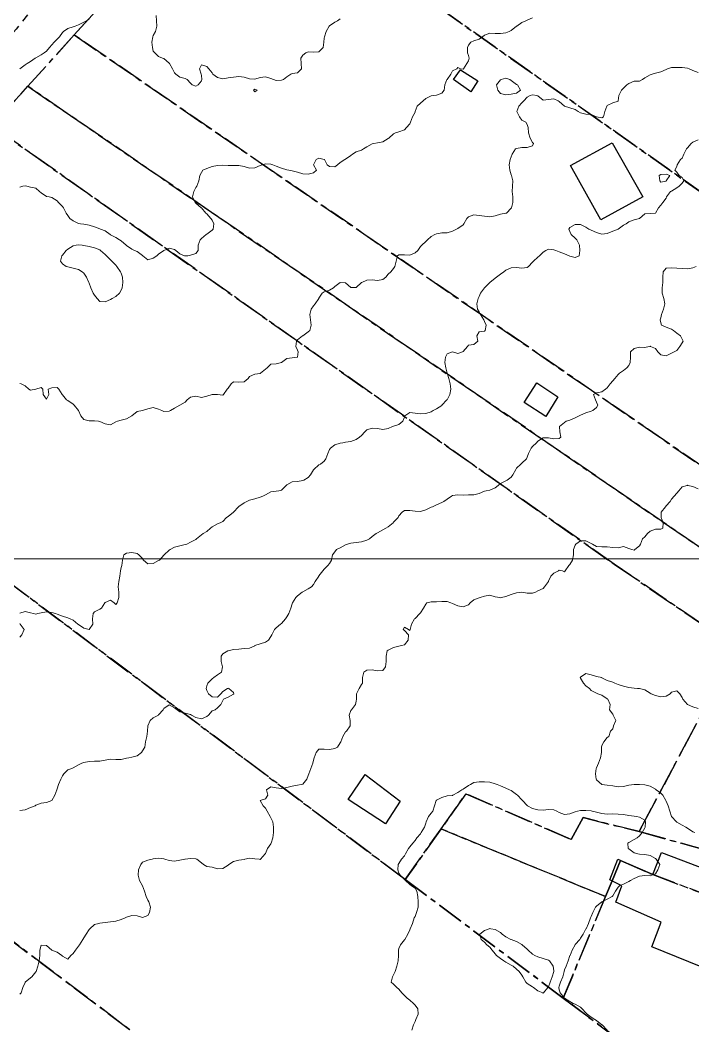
# Model space of a CAD drawing. Header units: centimetres. Extents: x 0 to 642158, y -847 to 649707.
# Drawn here: x 617498.3 to 617561.3, y 620343.6 to 620437.8 of the extents above; entities that cross this region are included whole.
import ezdxf

# ---------------------------------------------------------------- set-up
doc = ezdxf.new("R2010")
doc.units = ezdxf.units.CM
doc.header["$MEASUREMENT"] = 0
doc.linetypes.add('CENTERX2', pattern=[4, 2.5, -0.5, 0.5, -0.5])
doc.linetypes.add('JIS_02_0.7', pattern=[1.35, 0.75, -0.6])
for name, color, linetype, lineweight in [('MEV_grille', 254, 'Continuous', 9), ('WAL_parcellaire agricole', 7, 'JIS_02_0.7', 25), ('WAL_topographie 0.5', 253, 'Continuous', 20)]:
    doc.layers.add(name, color=color, linetype=linetype, lineweight=lineweight)
doc.layers.add('SPW_batiments', color=7, linetype='Continuous')
doc.layers.add('SPW_parcellaire cadastral', color=7, linetype='CENTERX2', lineweight=25, true_color=0xff0542)

# ---------------------------------------------------------------- blocks, each defined once
blk = doc.blocks.new('*U114')
at = {"layer": 'MEV_grille', "transparency": 33554687}
blk.add_lwpolyline([(-1338.461, 0), (1338.461, 0)], dxfattribs=at)
blk = doc.blocks.new('*U115')
at = {"layer": 'MEV_grille', "color": 0, "linetype": 'ByBlock', "lineweight": -2, "transparency": 16777216}
blk.add_blockref('*U114', (0, -2000), dxfattribs=at)

msp = doc.modelspace()

# ---------------------------------------------------------------- linework, layer by layer
at = {"layer": 'SPW_batiments'}
for points in [[(617541.121, 620432.11), (617540.488, 620431.11), (617538.838, 620432.243), (617539.521, 620433.16), (617541.121, 620432.11)], [(617552.632, 620419.121), (617549.806, 620424.2), (617553.699, 620426.335), (617556.565, 620421.256), (617552.632, 620419.121)], [(617548.607, 620402.528), (617547.491, 620400.711), (617545.474, 620402.011), (617546.641, 620403.844), (617548.607, 620402.528)], [(617571.198, 620365.896), (617567.984, 620358.485), (617566.58, 620355.247), (617567.413, 620354.964), (617567.069, 620354.212), (617564.336, 620348.245), (617557.413, 620351.046), (617558.28, 620353.363), (617554.047, 620355.245), (617554.613, 620356.762), (617553.497, 620357.312), (617554.246, 620359.245), (617557.496, 620357.813), (617558.329, 620359.88), (617563.496, 620357.914), (617564.302, 620359.931), (617562.879, 620360.613), (617564.612, 620364.813), (617563.329, 620365.33), (617564.495, 620368.047), (617571.198, 620365.896)], [(617533.846, 620364.677), (617532.496, 620362.56), (617528.996, 620364.842), (617530.579, 620367.192), (617533.846, 620364.677)]]:
    msp.add_lwpolyline(points, dxfattribs=at)
at = {"layer": 'SPW_parcellaire cadastral'}
for points in [[(617560.782, 620525.328), (617557.046, 620517.316), (617554.808, 620512.518), (617548.496, 620498.98), (617544.462, 620490.33), (617543.472, 620488.206), (617547.148, 620484.927), (617536.889, 620473.563), (617523.736, 620458.995), (617518.036, 620452.681), (617503.354, 620436.418), (617499.014, 620431.611), (617495.663, 620427.899), (617473.311, 620403.141), (617460.602, 620389.063), (617403.797, 620447.392)], [(617595.086, 620398.411), (617518.036, 620452.681), (617523.736, 620458.995), (617550.81, 620448.238), (617563.481, 620443.203), (617591.54, 620432.054), (617591.12, 620430.966), (617590.953, 620430.533), (617589.796, 620427.529), (617590.548, 620427.239), (617589.135, 620423.574), (617588.888, 620422.933), (617588.615, 620422.224), (617602.303, 620416.681), (617595.086, 620398.411)], [(617590.626, 620387.15), (617588.196, 620380.909), (617578.448, 620384.63), (617574.576, 620387.297), (617572.876, 620388.447), (617568.975, 620391.319), (617503.354, 620436.418), (617518.036, 620452.681), (617595.086, 620398.411), (617590.626, 620387.15)], [(617568.975, 620391.319), (617566.593, 620387.847), (617565.369, 620386.078), (617499.014, 620431.611), (617503.354, 620436.418), (617568.975, 620391.319)], [(617499.014, 620431.611), (617565.369, 620386.078), (617569.609, 620383.414), (617570.17, 620383.023), (617580.892, 620375.766), (617584.993, 620373.028), (617582.809, 620367.798), (617582.578, 620367.216), (617574.217, 620372.862), (617565.363, 620379.033), (617553.905, 620386.867), (617495.663, 620427.899), (617499.014, 620431.611)], [(617473.311, 620403.141), (617495.663, 620427.899), (617553.905, 620386.867), (617565.363, 620379.033), (617556.221, 620361.839), (617550.98, 620363.149), (617549.866, 620361.09), (617540.015, 620365.386), (617537.686, 620362.093), (617534.339, 620357.357), (617474.419, 620402.314), (617473.311, 620403.141)], [(617539.028, 620333.591), (617533.295, 620324.599), (617455.472, 620383.38), (617460.602, 620389.063), (617473.311, 620403.141), (617474.419, 620402.314), (617534.339, 620357.357), (617549.13, 620346.249), (617558.297, 620339.364), (617565.832, 620333.721), (617568.576, 620331.663), (617567.169, 620328.01), (617556.637, 620332.124), (617556.827, 620333.243), (617554.533, 620334.153), (617544.005, 620341.558), (617539.028, 620333.591)], [(617549.638, 620283.622), (617539.759, 620287.64), (617539.202, 620286.808), (617532.821, 620291.861), (617515.569, 620305.041), (617509.066, 620296.602), (617498.175, 620305.589), (617435.448, 620357.349), (617434.483, 620360.131), (617455.472, 620383.38), (617533.295, 620324.599), (617543.101, 620317.394), (617549.718, 620312.395), (617558.303, 620305.847), (617556.887, 620302.217), (617549.638, 620283.622)], [(617577.557, 620354.525), (617567.984, 620358.485), (617564.302, 620359.931), (617562.679, 620360.646), (617562.579, 620360.08), (617556.221, 620361.839), (617565.363, 620379.033), (617574.217, 620372.862), (617582.578, 620367.216), (617577.557, 620354.525)], [(617576.023, 620350.551), (617567.068, 620354.212), (617557.503, 620357.81), (617554.487, 620359.139), (617553.689, 620357.218), (617553.082, 620355.758), (617537.686, 620362.093), (617540.015, 620365.386), (617549.866, 620361.09), (617550.98, 620363.149), (617556.221, 620361.839), (617562.579, 620360.08), (617562.679, 620360.646), (617564.302, 620359.931), (617567.984, 620358.485), (617577.557, 620354.525), (617576.023, 620350.551)], [(617537.686, 620362.093), (617553.082, 620355.758), (617549.13, 620346.249), (617534.339, 620357.357), (617537.686, 620362.093)], [(617576.023, 620350.551), (617573.453, 620343.894), (617568.576, 620331.663), (617565.832, 620333.721), (617558.297, 620339.364), (617549.13, 620346.249), (617553.082, 620355.758), (617553.689, 620357.218), (617554.487, 620359.139), (617557.503, 620357.81), (617567.068, 620354.212), (617576.023, 620350.551)]]:
    msp.add_lwpolyline(points, dxfattribs=at)
at = {"layer": 'WAL_parcellaire agricole'}
msp.add_lwpolyline([(617576.029, 620562.712), (617540.913, 620492.708), (617531.415, 620478.457), (617521.666, 620466.831), (617497.92, 620436.954), (617493.171, 620431.828), (617468.924, 620402.951), (617454.927, 620386.199), (617437.554, 620366.822), (617433.096, 620366.614), (617410.173, 620419.069)], dxfattribs=at)
at = {"layer": 'WAL_topographie 0.5'}
for points in [[(617498.25, 620422.172), (617498.528, 620422.25), (617498.75, 620422.29), (617498.932, 620422.25), (617499.25, 620422.167), (617499.75, 620422.078), (617500.112, 620421.75), (617500.25, 620421.636), (617500.75, 620421.287), (617501, 620421.25), (617501.25, 620421.202), (617501.75, 620420.884), (617501.891, 620420.75), (617502.25, 620420.361), (617502.335, 620420.25), (617502.587, 620419.75), (617502.75, 620419.508), (617502.95, 620419.25), (617503.25, 620419.019), (617503.75, 620418.783), (617503.929, 620418.75), (617504.25, 620418.713), (617504.75, 620418.609), (617505.25, 620418.455), (617505.75, 620418.281), (617505.813, 620418.25), (617506.25, 620418.071), (617506.707, 620417.75), (617506.75, 620417.719), (617507.25, 620417.453), (617507.599, 620417.25), (617507.75, 620417.153), (617508.2, 620416.75), (617508.25, 620416.704), (617508.75, 620416.359), (617509, 620416.25), (617509.25, 620416.154), (617509.75, 620415.768), (617509.769, 620415.75), (617510.25, 620415.379), (617510.75, 620415.529), (617511.078, 620415.75), (617511.25, 620415.889), (617511.75, 620416.25), (617511.75, 620416.25), (617512.25, 620416.466), (617512.75, 620416.321), (617512.85, 620416.25), (617513.25, 620415.924), (617513.667, 620415.75), (617513.75, 620415.727), (617514, 620415.75), (617514.25, 620415.813), (617514.75, 620415.97), (617514.962, 620416.25), (617514.94, 620416.75), (617515.131, 620417.25), (617515.25, 620417.354), (617515.702, 620417.75), (617515.75, 620417.78), (617516.25, 620418.15), (617516.355, 620418.25), (617516.43, 620418.75), (617516.25, 620419.083), (617516.142, 620419.25), (617515.75, 620419.667), (617515.677, 620419.75), (617515.25, 620420.24), (617515.242, 620420.25), (617514.75, 620420.679), (617514.683, 620420.75), (617514.432, 620421.25), (617514.533, 620421.75), (617514.75, 620422.146), (617514.823, 620422.25), (617515, 620422.75), (617515.111, 620423.25), (617515.25, 620423.528), (617515.393, 620423.75), (617515.75, 620423.932), (617516.25, 620424.105), (617516.75, 620424.213), (617517.25, 620424.218), (617517.75, 620424.189), (617518.25, 620424.196), (617518.75, 620424.203), (617519.25, 620424.108), (617519.75, 620423.945), (617520.25, 620423.993), (617520.75, 620424.192), (617520.95, 620424.25), (617521.25, 620424.347), (617521.75, 620424.309), (617521.932, 620424.25), (617522.25, 620424.133), (617522.75, 620423.964), (617523.25, 620423.801), (617523.45, 620423.75), (617523.75, 620423.693), (617524.25, 620423.572), (617524.75, 620423.419), (617525.25, 620423.375), (617525.75, 620423.521), (617526.04, 620423.75), (617525.75, 620424.25), (617525.75, 620424.25), (617525.75, 620424.25), (617526.012, 620424.75), (617526.25, 620424.887), (617526.75, 620424.76), (617526.762, 620424.75), (617527.017, 620424.25), (617527.25, 620424.091), (617527.75, 620424.087), (617528, 620424.25), (617528.25, 620424.472), (617528.667, 620424.75), (617528.75, 620424.791), (617529.25, 620425.122), (617529.406, 620425.25), (617529.75, 620425.47), (617530.25, 620425.646), (617530.442, 620425.75), (617530.75, 620425.94), (617531.25, 620426.228), (617531.393, 620426.25), (617531.75, 620426.307), (617532.25, 620426.429), (617532.75, 620426.721), (617532.79, 620426.75), (617533.25, 620427.176), (617533.417, 620427.25), (617533.75, 620427.35), (617534.25, 620427.531), (617534.459, 620427.75), (617534.75, 620428.088), (617534.833, 620428.25), (617535.021, 620428.75), (617535.25, 620429.207), (617535.264, 620429.25), (617535.46, 620429.75), (617535.75, 620430.037), (617535.997, 620430.25), (617536.25, 620430.464), (617536.75, 620430.725), (617536.959, 620430.75), (617537.25, 620430.793), (617537.75, 620430.977), (617537.964, 620431.25), (617538.035, 620431.75), (617538.243, 620432.25), (617538.25, 620432.259), (617538.601, 620432.75), (617538.75, 620433.069), (617539.156, 620433.25), (617539.25, 620433.375), (617539.5, 620433.25), (617539.75, 620433.21), (617539.79, 620433.25), (617540.104, 620433.75), (617540.25, 620434), (617540.32, 620434.25), (617540.25, 620434.5), (617540.174, 620434.75), (617540.173, 620435.25), (617540.25, 620435.457), (617540.474, 620435.75), (617540.75, 620435.864), (617541.25, 620436.021), (617541.572, 620436.25), (617541.75, 620436.402), (617542.25, 620436.587), (617542.75, 620436.555), (617543.25, 620436.555), (617543.75, 620436.628), (617544.05, 620436.75), (617544.25, 620436.833), (617544.75, 620437.233), (617544.774, 620437.25), (617545.25, 620437.575), (617545.625, 620437.75), (617545.75, 620437.797), (617546.25, 620438.009)], [(617498.25, 620433.257), (617498.75, 620433.611), (617498.946, 620433.75), (617499.25, 620433.949), (617499.702, 620434.25), (617499.75, 620434.282), (617500.25, 620434.547), (617500.552, 620434.75), (617500.75, 620434.896), (617501.048, 620435.25), (617501.25, 620435.485), (617501.489, 620435.75), (617501.75, 620436.017), (617501.975, 620436.25), (617502.25, 620436.641), (617502.347, 620436.75), (617502.75, 620437.026), (617503.25, 620437.18), (617503.45, 620437.25), (617503.75, 620437.356), (617504.25, 620437.611), (617504.507, 620437.75), (617504.75, 620437.904)], [(617511.029, 620438.25), (617511.04, 620437.75), (617511.093, 620437.25), (617510.972, 620436.75), (617510.75, 620436.365), (617510.717, 620436.25), (617510.631, 620435.75), (617510.686, 620435.25), (617510.75, 620434.917), (617510.883, 620434.75), (617511.25, 620434.406), (617511.607, 620434.25), (617511.75, 620434.206), (617512.25, 620433.779), (617512.275, 620433.75), (617512.554, 620433.25), (617512.75, 620432.883), (617512.855, 620432.75), (617513.25, 620432.462), (617513.75, 620432.344), (617513.917, 620432.25), (617514.25, 620431.917), (617514.4, 620431.75), (617514.75, 620431.633), (617514.956, 620431.75), (617515.25, 620432.135), (617515.308, 620432.25), (617515.25, 620432.625), (617515.219, 620432.75), (617515.065, 620433.25), (617515.25, 620433.635), (617515.75, 620433.478), (617515.966, 620433.25), (617516.25, 620432.875), (617516.326, 620432.75), (617516.75, 620432.425), (617517.25, 620432.32), (617517.75, 620432.398), (617518.25, 620432.463), (617518.75, 620432.519), (617519.25, 620432.467), (617519.75, 620432.303), (617520.25, 620432.291), (617520.75, 620432.439), (617521.25, 620432.5), (617521.75, 620432.352), (617522.01, 620432.25), (617522.25, 620432.141), (617522.75, 620432.186), (617522.925, 620432.25), (617523.25, 620432.491), (617523.639, 620432.75), (617523.75, 620432.817), (617524.25, 620432.869), (617524.613, 620433.25), (617524.595, 620433.75), (617524.553, 620434.25), (617524.75, 620434.521), (617525.04, 620434.75), (617525.25, 620434.837), (617525.75, 620434.811), (617526.25, 620434.85), (617526.659, 620435.25), (617526.701, 620435.75), (617526.75, 620436.107), (617526.772, 620436.25), (617526.946, 620436.75), (617527.227, 620437.25), (617527.25, 620437.276), (617527.75, 620437.614), (617528, 620437.75), (617528.25, 620437.917)], [(617498.25, 620403.788), (617498.375, 620403.75), (617498.75, 620403.574), (617499.117, 620403.25), (617499.25, 620403.179), (617499.75, 620403.25), (617499.75, 620403.25), (617500.25, 620403.417), (617500.417, 620403.25), (617500.45, 620402.75), (617500.75, 620402.321), (617500.964, 620402.75), (617500.917, 620403.25), (617501.25, 620403.375), (617501.75, 620403.427), (617501.927, 620403.25), (617502.222, 620402.75), (617502.25, 620402.714), (617502.632, 620402.25), (617502.75, 620402.187), (617503.25, 620401.845), (617503.35, 620401.75), (617503.75, 620401.265), (617503.764, 620401.25), (617503.972, 620400.75), (617504.25, 620400.409), (617504.75, 620400.282), (617505.25, 620400.29), (617505.625, 620400.25), (617505.75, 620400.231), (617506.25, 620400.021), (617506.75, 620399.925), (617507.25, 620400.207), (617507.4, 620400.25), (617507.75, 620400.363), (617508.25, 620400.493), (617508.75, 620400.75), (617508.75, 620400.75), (617509.25, 620401.171), (617509.75, 620401.25), (617509.75, 620401.25), (617510.25, 620401.43), (617510.75, 620401.55), (617511.25, 620401.381), (617511.539, 620401.25), (617511.75, 620401.177), (617512.25, 620401.203), (617512.359, 620401.25), (617512.75, 620401.493), (617513.225, 620401.75), (617513.25, 620401.767), (617513.75, 620402.05), (617513.929, 620402.25), (617514.25, 620402.523), (617514.75, 620402.589), (617515.25, 620402.476), (617515.75, 620402.604), (617516.25, 620402.75), (617516.25, 620402.75), (617516.75, 620402.75), (617516.75, 620402.75), (617517.25, 620402.695), (617517.314, 620402.75), (617517.68, 620403.25), (617517.75, 620403.359), (617518.04, 620403.75), (617518.25, 620403.947), (617518.75, 620403.904), (617519.25, 620403.947), (617519.62, 620404.25), (617519.75, 620404.434), (617520.25, 620404.661), (617520.75, 620404.735), (617520.774, 620404.75), (617521.25, 620405.132), (617521.412, 620405.25), (617521.75, 620405.607), (617522.25, 620405.629), (617522.75, 620405.75), (617522.75, 620405.75), (617523.25, 620406.125), (617523.75, 620406.186), (617524.25, 620406.25), (617524.25, 620406.25), (617524.309, 620406.75), (617524.25, 620406.904), (617524.089, 620407.25), (617524.154, 620407.75), (617524.25, 620407.862), (617524.734, 620408.25), (617524.75, 620408.258), (617525.25, 620408.628), (617525.39, 620408.75), (617525.529, 620409.25), (617525.452, 620409.75), (617525.392, 620410.25), (617525.52, 620410.75), (617525.75, 620411.053), (617525.906, 620411.25), (617526.241, 620411.75), (617526.25, 620411.767), (617526.565, 620412.25), (617526.75, 620412.377), (617527.25, 620412.52), (617527.609, 620412.75), (617527.75, 620412.867), (617528.25, 620413.23), (617528.75, 620413.208), (617529.25, 620412.779), (617529.75, 620412.775), (617530.25, 620413.234), (617530.268, 620413.25), (617530.75, 620413.458), (617531.25, 620413.5), (617531.75, 620413.422), (617532.25, 620413.512), (617532.506, 620413.75), (617532.75, 620414.014), (617532.993, 620414.25), (617533.25, 620414.571), (617533.375, 620414.75), (617533.483, 620415.25), (617533.609, 620415.75), (617533.75, 620415.838), (617534.25, 620415.825), (617534.75, 620415.795), (617535.25, 620416.009), (617535.505, 620416.25), (617535.75, 620416.629), (617535.879, 620416.75), (617536.25, 620417.088), (617536.412, 620417.25), (617536.75, 620417.561), (617537.118, 620417.75), (617537.25, 620417.814), (617537.75, 620417.907), (617538.25, 620417.895), (617538.75, 620418.05), (617539.139, 620418.25), (617539.25, 620418.3), (617539.75, 620418.655), (617539.818, 620418.75), (617540.11, 620419.25), (617540.25, 620419.405), (617540.75, 620419.59), (617541.25, 620419.528), (617541.75, 620419.462), (617542.25, 620419.404), (617542.75, 620419.48), (617543.25, 620419.654), (617543.75, 620419.721), (617543.81, 620419.75), (617544.25, 620420.19), (617544.271, 620420.25), (617544.397, 620420.75), (617544.397, 620421.25), (617544.346, 620421.75), (617544.377, 620422.25), (617544.395, 620422.75), (617544.273, 620423.25), (617544.25, 620423.327), (617544.114, 620423.75), (617544.068, 620424.25), (617544.152, 620424.75), (617544.25, 620425.025), (617544.329, 620425.25), (617544.66, 620425.75), (617544.75, 620425.797), (617545.25, 620425.895), (617545.75, 620425.893), (617546.25, 620426.036), (617546.333, 620426.25), (617546.25, 620426.36), (617546.042, 620426.75), (617545.877, 620427.25), (617545.833, 620427.75), (617545.75, 620428.044), (617545.62, 620428.25), (617545.25, 620428.432), (617545.02, 620428.75), (617544.78, 620429.25), (617544.954, 620429.75), (617545.25, 620430.065), (617545.448, 620430.25), (617545.75, 620430.601), (617546.012, 620430.75), (617546.25, 620430.82), (617546.667, 620430.75), (617546.75, 620430.723), (617547.25, 620430.31), (617547.75, 620430.369), (617548.25, 620430.447), (617548.659, 620430.25), (617548.75, 620430.193), (617549.237, 620429.75), (617549.25, 620429.74), (617549.75, 620429.591), (617550.25, 620429.456), (617550.532, 620429.25), (617550.75, 620429.137), (617551.25, 620428.998), (617551.75, 620428.98), (617552.236, 620428.75), (617552.25, 620428.745), (617552.75, 620428.649), (617552.899, 620428.75), (617553.005, 620429.25), (617553.204, 620429.75), (617553.25, 620429.806), (617553.75, 620430.062), (617554.25, 620430.212), (617554.273, 620430.25), (617554.331, 620430.75), (617554.579, 620431.25), (617554.75, 620431.447), (617555.062, 620431.75), (617555.25, 620431.883), (617555.75, 620432.083), (617556.25, 620432.083), (617556.544, 620432.25), (617556.75, 620432.396), (617557.25, 620432.695), (617557.458, 620432.75), (617557.75, 620432.842), (617558.25, 620432.961), (617558.75, 620433.179), (617558.893, 620433.25), (617559.25, 620433.364), (617559.75, 620433.383), (617560.25, 620433.383), (617560.75, 620433.321), (617560.922, 620433.25), (617561.25, 620433.108), (617561.75, 620432.902)], [(617545.114, 620431.25), (617544.75, 620430.974), (617544.25, 620430.87), (617543.75, 620430.826), (617543.25, 620430.927), (617542.987, 620431.25), (617542.889, 620431.75), (617543.25, 620432.23), (617543.304, 620432.25), (617543.75, 620432.372), (617544.117, 620432.25), (617544.25, 620432.15), (617544.75, 620431.788), (617544.847, 620431.75), (617545.114, 620431.25)], [(617520.25, 620431.104), (617520.483, 620431.25), (617520.25, 620431.356), (617520.129, 620431.25), (617520.25, 620431.104)], [(617498.25, 620382.294), (617498.75, 620382.438), (617499.25, 620382.324), (617499.528, 620382.25), (617499.75, 620382.199), (617499.932, 620382.25), (617500.25, 620382.306), (617500.75, 620382.404), (617501.25, 620382.362), (617501.602, 620382.25), (617501.75, 620382.188), (617502.25, 620381.992), (617502.75, 620381.84), (617502.975, 620381.75), (617503.25, 620381.642), (617503.705, 620381.25), (617503.75, 620381.22), (617504.25, 620380.88), (617504.75, 620380.767), (617505.109, 620381.25), (617505.061, 620381.75), (617505.139, 620382.25), (617505.25, 620382.408), (617505.75, 620382.661), (617505.897, 620382.75), (617506.228, 620383.25), (617506.25, 620383.286), (617506.75, 620383.5), (617507.1, 620383.25), (617507.25, 620383.1), (617507.387, 620383.25), (617507.516, 620383.75), (617507.523, 620384.25), (617507.464, 620384.75), (617507.528, 620385.25), (617507.619, 620385.75), (617507.682, 620386.25), (617507.75, 620386.55), (617507.806, 620386.75), (617507.883, 620387.25), (617507.987, 620387.75), (617508.25, 620387.906), (617508.75, 620387.98), (617509.25, 620387.863), (617509.409, 620387.75), (617509.75, 620387.409), (617509.845, 620387.25), (617510.25, 620386.901), (617510.75, 620386.943), (617511.25, 620387.219), (617511.321, 620387.25), (617511.75, 620387.712), (617511.781, 620387.75), (617512.25, 620388.191), (617512.319, 620388.25), (617512.75, 620388.469), (617513.25, 620388.597), (617513.75, 620388.705), (617513.906, 620388.75), (617514.25, 620388.94), (617514.75, 620389.187), (617514.809, 620389.25), (617515.25, 620389.625), (617515.406, 620389.75), (617515.75, 620389.946), (617516.104, 620390.25), (617516.25, 620390.367), (617516.75, 620390.636), (617517, 620390.75), (617517.25, 620390.883), (617517.617, 620391.25), (617517.75, 620391.339), (617518.25, 620391.74), (617518.26, 620391.75), (617518.737, 620392.25), (617518.75, 620392.259), (617519.25, 620392.614), (617519.493, 620392.75), (617519.75, 620392.866), (617520.25, 620393.007), (617520.75, 620393.139), (617521.011, 620393.25), (617521.25, 620393.365), (617521.75, 620393.646), (617522.25, 620393.701), (617522.5, 620393.75), (617522.75, 620393.806), (617523.194, 620394.25), (617523.25, 620394.301), (617523.75, 620394.578), (617524.25, 620394.615), (617524.75, 620394.712), (617524.833, 620394.75), (617525.25, 620394.992), (617525.472, 620395.25), (617525.75, 620395.705), (617525.778, 620395.75), (617526.25, 620396.165), (617526.396, 620396.25), (617526.75, 620396.516), (617526.906, 620396.75), (617527.087, 620397.25), (617527.25, 620397.619), (617527.333, 620397.75), (617527.75, 620398.033), (617528.25, 620398.21), (617528.5, 620398.25), (617528.75, 620398.284), (617529.25, 620398.375), (617529.75, 620398.542), (617530.053, 620398.75), (617530.25, 620398.926), (617530.55, 620399.25), (617530.75, 620399.45), (617531.25, 620399.62), (617531.75, 620399.577), (617532.25, 620399.496), (617532.75, 620399.569), (617533.141, 620399.75), (617533.25, 620399.8), (617533.75, 620399.954), (617534.101, 620400.25), (617534.25, 620400.643), (617534.291, 620400.75), (617534.75, 620401.065), (617535.25, 620401.012), (617535.75, 620400.958), (617536.25, 620400.98), (617536.75, 620401.145), (617536.964, 620401.25), (617537.25, 620401.404), (617537.75, 620401.739), (617537.768, 620401.75), (617538.239, 620402.25), (617538.25, 620402.271), (617538.511, 620402.75), (617538.588, 620403.25), (617538.549, 620403.75), (617538.419, 620404.25), (617538.25, 620404.75), (617538.25, 620404.75), (617538.136, 620405.25), (617538.033, 620405.75), (617538.099, 620406.25), (617538.25, 620406.553), (617538.75, 620406.74), (617539.25, 620406.605), (617539.704, 620406.75), (617539.75, 620406.777), (617540.148, 620407.25), (617540.25, 620407.375), (617540.75, 620407.45), (617541.125, 620407.75), (617541.038, 620408.25), (617541.25, 620408.617), (617541.75, 620408.694), (617541.815, 620408.75), (617541.914, 620409.25), (617541.75, 620409.583), (617541.692, 620409.75), (617541.394, 620410.25), (617541.25, 620410.497), (617541.103, 620410.75), (617541.034, 620411.25), (617541.161, 620411.75), (617541.25, 620411.934), (617541.393, 620412.25), (617541.75, 620412.745), (617541.753, 620412.75), (617542.239, 620413.25), (617542.25, 620413.258), (617542.75, 620413.655), (617542.89, 620413.75), (617543.25, 620414.035), (617543.57, 620414.25), (617543.75, 620414.388), (617544.25, 620414.611), (617544.75, 620414.665), (617545.25, 620414.593), (617545.75, 620414.659), (617545.868, 620414.75), (617546.25, 620415.142), (617546.33, 620415.25), (617546.75, 620415.618), (617546.886, 620415.75), (617547.25, 620416.07), (617547.506, 620416.25), (617547.75, 620416.364), (617548.25, 620416.315), (617548.439, 620416.25), (617548.75, 620416.123), (617549.25, 620415.925), (617549.679, 620415.75), (617549.75, 620415.715), (617550.25, 620415.58), (617550.607, 620415.75), (617550.679, 620416.25), (617550.635, 620416.75), (617550.393, 620417.25), (617550.25, 620417.404), (617549.875, 620417.75), (617549.75, 620418.015), (617549.657, 620418.25), (617549.75, 620418.398), (617550.25, 620418.676), (617550.75, 620418.689), (617551.25, 620418.434), (617551.509, 620418.25), (617551.75, 620418.136), (617552.25, 620417.917), (617552.75, 620417.77), (617553.25, 620417.829), (617553.75, 620418.038), (617554.25, 620418.237), (617554.27, 620418.25), (617554.75, 620418.61), (617555, 620418.75), (617555.25, 620418.923), (617555.75, 620419.109), (617556.25, 620419.25), (617556.25, 620419.25), (617556.75, 620419.665), (617557.25, 620419.717), (617557.75, 620419.75), (617557.75, 620419.75), (617558.045, 620420.25), (617558.25, 620420.478), (617558.436, 620420.75), (617558.75, 620421.15), (617558.794, 620421.25), (617559.176, 620421.75), (617559.25, 620421.806), (617559.75, 620422.099), (617559.973, 620422.25), (617560.25, 620422.54), (617560.417, 620422.75), (617560.25, 620423.067), (617559.982, 620423.25), (617559.75, 620423.56), (617559.583, 620423.75), (617559.75, 620424.113), (617559.781, 620424.25), (617560.114, 620424.75), (617560.25, 620424.9), (617560.404, 620425.25), (617560.674, 620425.75), (617560.75, 620425.842), (617561.099, 620426.25), (617561.25, 620426.374), (617561.75, 620426.608)], [(617558.767, 620422.75), (617558.75, 620422.729), (617558.25, 620422.635), (617558.164, 620422.75), (617558.115, 620423.25), (617558.25, 620423.359), (617558.75, 620423.399), (617559.094, 620423.25), (617558.767, 620422.75)], [(617506.912, 620411.75), (617506.75, 620411.657), (617506.25, 620411.428), (617505.75, 620411.455), (617505.508, 620411.75), (617505.25, 620412.049), (617505.139, 620412.25), (617504.904, 620412.75), (617504.75, 620413.176), (617504.722, 620413.25), (617504.504, 620413.75), (617504.25, 620414.131), (617504.104, 620414.25), (617503.75, 620414.472), (617503.25, 620414.602), (617502.75, 620414.708), (617502.599, 620414.75), (617502.25, 620414.984), (617502.065, 620415.25), (617502.201, 620415.75), (617502.25, 620415.812), (617502.598, 620416.25), (617502.75, 620416.368), (617503.25, 620416.673), (617503.528, 620416.75), (617503.75, 620416.787), (617504.098, 620416.75), (617504.25, 620416.724), (617504.75, 620416.63), (617505.25, 620416.503), (617505.75, 620416.29), (617505.806, 620416.25), (617506.25, 620415.87), (617506.358, 620415.75), (617506.75, 620415.352), (617506.863, 620415.25), (617507.25, 620414.861), (617507.353, 620414.75), (617507.692, 620414.25), (617507.75, 620414.109), (617507.86, 620413.75), (617507.889, 620413.25), (617507.83, 620412.75), (617507.75, 620412.531), (617507.575, 620412.25), (617507.25, 620411.939), (617506.912, 620411.75)], [(617498.25, 620363.827), (617498.75, 620363.872), (617499.25, 620364.08), (617499.691, 620364.25), (617499.75, 620364.303), (617500.25, 620364.488), (617500.75, 620364.56), (617501.25, 620364.75), (617501.25, 620364.75), (617501.522, 620365.25), (617501.721, 620365.75), (617501.75, 620365.85), (617501.88, 620366.25), (617502.094, 620366.75), (617502.25, 620367.044), (617502.38, 620367.25), (617502.75, 620367.635), (617503.125, 620367.75), (617503.25, 620367.8), (617503.75, 620368.09), (617504.058, 620368.25), (617504.25, 620368.313), (617504.75, 620368.394), (617505.25, 620368.426), (617505.75, 620368.442), (617506.25, 620368.516), (617506.75, 620368.615), (617507.25, 620368.591), (617507.75, 620368.59), (617508.25, 620368.715), (617508.45, 620368.75), (617508.75, 620368.82), (617509.25, 620368.938), (617509.641, 620369.25), (617509.75, 620369.409), (617509.947, 620369.75), (617510.023, 620370.25), (617510.161, 620370.75), (617510.215, 620371.25), (617510.25, 620371.75), (617510.25, 620371.75), (617510.457, 620372.25), (617510.75, 620372.486), (617511.225, 620372.75), (617511.25, 620372.762), (617511.685, 620373.25), (617511.75, 620373.365), (617512.25, 620373.696), (617512.75, 620373.431), (617513, 620373.25), (617513.25, 620373.063), (617513.75, 620372.923), (617514.25, 620372.788), (617514.329, 620372.75), (617514.75, 620372.518), (617515.25, 620372.387), (617515.75, 620372.617), (617515.905, 620372.75), (617516.25, 620373.142), (617516.536, 620373.25), (617516.75, 620373.426), (617517.074, 620373.75), (617517.25, 620374.125), (617517.327, 620374.25), (617517.75, 620374.422), (617518.25, 620374.696), (617518.297, 620374.75), (617518.25, 620374.865), (617517.833, 620375.25), (617517.75, 620375.276), (617517.694, 620375.25), (617517.25, 620374.942), (617517.065, 620374.75), (617516.75, 620374.435), (617516.25, 620374.455), (617515.917, 620374.75), (617515.75, 620375.059), (617515.701, 620375.25), (617515.75, 620375.472), (617515.866, 620375.75), (617516.25, 620376.152), (617516.404, 620376.25), (617516.75, 620376.515), (617517.15, 620376.75), (617517.235, 620377.25), (617517.101, 620377.75), (617517.091, 620378.25), (617517.25, 620378.467), (617517.722, 620378.75), (617517.75, 620378.76), (617518.25, 620378.872), (617518.75, 620378.929), (617519.25, 620378.966), (617519.75, 620379.023), (617520.25, 620379.238), (617520.265, 620379.25), (617520.75, 620379.42), (617521.25, 620379.582), (617521.531, 620379.75), (617521.75, 620380.097), (617521.848, 620380.25), (617522.104, 620380.75), (617522.25, 620380.921), (617522.659, 620381.25), (617522.75, 620381.32), (617523.113, 620381.75), (617523.25, 620381.939), (617523.433, 620382.25), (617523.621, 620382.75), (617523.75, 620383.159), (617523.783, 620383.25), (617524.097, 620383.75), (617524.25, 620383.907), (617524.679, 620384.25), (617524.75, 620384.298), (617525.25, 620384.554), (617525.553, 620384.75), (617525.75, 620384.974), (617525.901, 620385.25), (617526.239, 620385.75), (617526.25, 620385.769), (617526.621, 620386.25), (617526.75, 620386.395), (617527.105, 620386.75), (617527.25, 620386.938), (617527.442, 620387.25), (617527.512, 620387.75), (617527.75, 620388.044), (617527.89, 620388.25), (617528.25, 620388.411), (617528.75, 620388.677), (617528.938, 620388.75), (617529.25, 620388.841), (617529.75, 620388.917), (617530.25, 620388.967), (617530.75, 620389.111), (617530.986, 620389.25), (617531.25, 620389.466), (617531.629, 620389.75), (617531.75, 620389.824), (617532.25, 620390.102), (617532.517, 620390.25), (617532.75, 620390.373), (617533.198, 620390.75), (617533.25, 620390.806), (617533.658, 620391.25), (617533.75, 620391.411), (617534.056, 620391.75), (617534.25, 620391.886), (617534.75, 620391.907), (617535.25, 620391.83), (617535.75, 620391.801), (617536.25, 620391.975), (617536.75, 620392.201), (617536.871, 620392.25), (617537.25, 620392.417), (617537.75, 620392.656), (617537.95, 620392.75), (617538.25, 620392.958), (617538.654, 620393.25), (617538.75, 620393.295), (617539.25, 620393.353), (617539.75, 620393.345), (617540.25, 620393.364), (617540.75, 620393.359), (617541.25, 620393.485), (617541.75, 620393.705), (617541.917, 620393.75), (617542.25, 620393.818), (617542.75, 620394.025), (617543.037, 620394.25), (617543.25, 620394.432), (617543.75, 620394.692), (617543.868, 620394.75), (617544.25, 620395.015), (617544.412, 620395.25), (617544.672, 620395.75), (617544.75, 620395.848), (617545.152, 620396.25), (617545.25, 620396.344), (617545.688, 620396.75), (617545.75, 620396.883), (617545.886, 620397.25), (617546.135, 620397.75), (617546.25, 620397.891), (617546.609, 620398.25), (617546.75, 620398.403), (617547.25, 620398.701), (617547.75, 620398.715), (617548.25, 620398.6), (617548.75, 620398.636), (617548.904, 620398.75), (617548.811, 620399.25), (617548.769, 620399.75), (617549.25, 620400.153), (617549.408, 620400.25), (617549.75, 620400.364), (617550.25, 620400.59), (617550.619, 620400.75), (617550.75, 620400.827), (617551.25, 620401.058), (617551.75, 620401.193), (617551.9, 620401.25), (617552.25, 620401.554), (617552.348, 620401.75), (617552.25, 620402.031), (617552.153, 620402.25), (617551.964, 620402.75), (617552.25, 620402.926), (617552.75, 620402.996), (617553.08, 620403.25), (617553.25, 620403.383), (617553.525, 620403.75), (617553.75, 620404.05), (617553.957, 620404.25), (617554.25, 620404.645), (617554.375, 620404.75), (617554.75, 620404.995), (617555.076, 620405.25), (617555.25, 620405.471), (617555.384, 620405.75), (617555.407, 620406.25), (617555.406, 620406.75), (617555.75, 620407.074), (617556.25, 620407.179), (617556.75, 620407.172), (617557.167, 620407.25), (617557.25, 620407.281), (617557.288, 620407.25), (617557.75, 620407.056), (617557.982, 620406.75), (617558.25, 620406.488), (617558.75, 620406.391), (617559.25, 620406.636), (617559.516, 620406.75), (617559.75, 620406.885), (617560.047, 620407.25), (617560.25, 620407.611), (617560.339, 620407.75), (617560.25, 620407.942), (617560.096, 620408.25), (617559.75, 620408.487), (617559.438, 620408.75), (617559.25, 620408.861), (617558.75, 620409.05), (617558.333, 620409.25), (617558.25, 620409.472), (617558.197, 620409.75), (617558.25, 620409.929), (617558.313, 620410.25), (617558.511, 620410.75), (617558.647, 620411.25), (617558.539, 620411.75), (617558.395, 620412.25), (617558.375, 620412.75), (617558.443, 620413.25), (617558.458, 620413.75), (617558.472, 620414.25), (617558.75, 620414.601), (617559.25, 620414.632), (617559.75, 620414.601), (617560.25, 620414.545), (617560.75, 620414.524), (617561.25, 620414.615), (617561.571, 620414.75)], [(617498.25, 620346.619), (617498.381, 620346.75), (617498.531, 620347.25), (617498.75, 620347.7), (617498.771, 620347.75), (617499.25, 620348.152), (617499.384, 620348.25), (617499.75, 620348.705), (617499.796, 620348.75), (617499.941, 620349.25), (617500.076, 620349.75), (617500.131, 620350.25), (617500.136, 620350.75), (617500.25, 620351.194), (617500.75, 620351.171), (617501.25, 620350.75), (617501.25, 620350.75), (617501.75, 620350.54), (617502.179, 620350.25), (617502.25, 620350.171), (617502.75, 620349.904), (617503.05, 620350.25), (617503.25, 620350.438), (617503.458, 620350.75), (617503.75, 620351.109), (617503.845, 620351.25), (617504.161, 620351.75), (617504.25, 620351.891), (617504.48, 620352.25), (617504.75, 620352.673), (617504.818, 620352.75), (617505.25, 620353.138), (617505.643, 620353.25), (617505.75, 620353.272), (617506.25, 620353.325), (617506.75, 620353.386), (617507.25, 620353.451), (617507.75, 620353.605), (617508.129, 620353.75), (617508.25, 620353.835), (617508.75, 620353.993), (617509.25, 620353.941), (617509.75, 620353.805), (617510.25, 620353.976), (617510.407, 620354.25), (617510.503, 620354.75), (617510.331, 620355.25), (617510.25, 620355.429), (617510.076, 620355.75), (617509.919, 620356.25), (617509.75, 620356.75), (617509.75, 620356.75), (617509.477, 620357.25), (617509.345, 620357.75), (617509.373, 620358.25), (617509.589, 620358.75), (617509.75, 620358.964), (617510.25, 620359.174), (617510.635, 620359.25), (617510.75, 620359.291), (617511.25, 620359.366), (617511.75, 620359.285), (617511.827, 620359.25), (617512.25, 620359.132), (617512.75, 620359.082), (617513.25, 620359.162), (617513.697, 620359.25), (617513.75, 620359.265), (617514.25, 620359.332), (617514.75, 620359.296), (617514.833, 620359.25), (617515.25, 620358.909), (617515.462, 620358.75), (617515.75, 620358.556), (617516.25, 620358.506), (617516.75, 620358.35), (617517.25, 620358.372), (617517.75, 620358.706), (617517.821, 620358.75), (617518.25, 620359.044), (617518.75, 620359.159), (617519.25, 620359.24), (617519.306, 620359.25), (617519.75, 620359.348), (617520.25, 620359.303), (617520.65, 620359.25), (617520.75, 620359.24), (617520.783, 620359.25), (617521.215, 620359.75), (617521.25, 620359.8), (617521.454, 620360.25), (617521.75, 620360.683), (617521.784, 620360.75), (617521.953, 620361.25), (617521.993, 620361.75), (617522.015, 620362.25), (617521.942, 620362.75), (617521.75, 620363.12), (617521.685, 620363.25), (617521.407, 620363.75), (617521.25, 620364.036), (617521.05, 620364.25), (617520.75, 620364.75), (617520.75, 620364.75), (617520.75, 620364.75), (617521.25, 620364.917), (617521.477, 620365.25), (617521.364, 620365.75), (617521.75, 620366.033), (617522.25, 620365.927), (617522.75, 620365.858), (617523.25, 620365.968), (617523.75, 620366.106), (617524.25, 620366.185), (617524.583, 620366.25), (617524.75, 620366.291), (617525.138, 620366.75), (617525.25, 620367.075), (617525.305, 620367.25), (617525.484, 620367.75), (617525.69, 620368.25), (617525.75, 620368.541), (617525.802, 620368.75), (617526.01, 620369.25), (617526.25, 620369.55), (617526.75, 620369.567), (617527.25, 620369.511), (617527.75, 620369.607), (617527.99, 620369.75), (617528.25, 620370.156), (617528.293, 620370.25), (617528.493, 620370.75), (617528.75, 620371.163), (617528.841, 620371.25), (617529.183, 620371.75), (617529.187, 620372.25), (617529.1, 620372.75), (617529.25, 620373.179), (617529.3, 620373.25), (617529.694, 620373.75), (617529.75, 620374.05), (617529.775, 620374.25), (617529.778, 620374.75), (617530.018, 620375.25), (617530.25, 620375.611), (617530.339, 620375.75), (617530.344, 620376.25), (617530.454, 620376.75), (617530.75, 620376.96), (617531.25, 620376.985), (617531.75, 620376.884), (617532.25, 620376.924), (617532.477, 620377.25), (617532.55, 620377.75), (617532.565, 620378.25), (617532.65, 620378.75), (617532.75, 620378.833), (617533.25, 620379.088), (617533.75, 620379.196), (617534, 620379.25), (617534.25, 620379.327), (617534.594, 620379.75), (617534.641, 620380.25), (617534.25, 620380.678), (617534.156, 620380.75), (617534.25, 620380.964), (617534.625, 620380.75), (617534.75, 620380.667), (617534.788, 620380.75), (617534.908, 620381.25), (617535.208, 620381.75), (617535.25, 620381.79), (617535.71, 620382.25), (617535.75, 620382.317), (617536.033, 620382.75), (617536.25, 620383.135), (617536.365, 620383.25), (617536.75, 620383.348), (617537.25, 620383.346), (617537.75, 620383.375), (617538.25, 620383.369), (617538.598, 620383.25), (617538.75, 620383.194), (617539.25, 620382.979), (617539.75, 620382.894), (617540.25, 620383.083), (617540.4, 620383.25), (617540.75, 620383.526), (617541.25, 620383.726), (617541.333, 620383.75), (617541.75, 620383.878), (617542.25, 620383.958), (617542.75, 620383.831), (617543.179, 620383.75), (617543.25, 620383.732), (617543.333, 620383.75), (617543.75, 620383.843), (617544.25, 620384.05), (617544.75, 620384.199), (617545.25, 620384.25), (617545.25, 620384.25), (617545.25, 620384.25), (617545.75, 620384.15), (617546.25, 620384.152), (617546.513, 620384.25), (617546.75, 620384.391), (617547.25, 620384.612), (617547.375, 620384.75), (617547.738, 620385.25), (617547.75, 620385.279), (617547.966, 620385.75), (617548.25, 620386.042), (617548.667, 620386.25), (617548.75, 620386.3), (617549.05, 620386.25), (617549.25, 620386.167), (617549.317, 620386.25), (617549.659, 620386.75), (617549.75, 620386.841), (617549.993, 620387.25), (617550.079, 620387.75), (617550.094, 620388.25), (617550.25, 620388.639), (617550.3, 620388.75), (617550.75, 620389.071), (617551.25, 620389.065), (617551.75, 620388.811), (617551.868, 620388.75), (617552.25, 620388.533), (617552.75, 620388.485), (617553.25, 620388.487), (617553.75, 620388.432), (617554.25, 620388.396), (617554.75, 620388.536), (617555.25, 620388.35), (617555.536, 620388.25), (617555.75, 620388.2), (617555.825, 620388.25), (617556.25, 620388.59), (617556.353, 620388.75), (617556.55, 620389.25), (617556.75, 620389.422), (617557.014, 620389.75), (617557.25, 620389.963), (617557.75, 620390.137), (617558.25, 620390.138), (617558.454, 620390.25), (617558.484, 620390.75), (617558.28, 620391.25), (617558.291, 620391.75), (617558.688, 620392.25), (617558.75, 620392.33), (617559.117, 620392.75), (617559.25, 620392.952), (617559.5, 620393.25), (617559.75, 620393.516), (617559.936, 620393.75), (617560.25, 620394.12), (617560.714, 620394.25), (617560.75, 620394.256), (617560.778, 620394.25), (617561.25, 620394.142), (617561.75, 620393.922)], [(617498.25, 620380.036), (617498.458, 620380.25), (617498.673, 620380.75), (617498.302, 620381.25), (617498.25, 620381.325)], [(617561.75, 620373.376), (617561.25, 620373.524), (617560.75, 620373.75), (617560.75, 620373.75), (617560.309, 620374.25), (617560.25, 620374.396), (617560.026, 620374.75), (617559.75, 620375.012), (617559.25, 620374.88), (617559.125, 620374.75), (617558.75, 620374.528), (617558.25, 620374.454), (617557.75, 620374.572), (617557.346, 620374.75), (617557.25, 620374.804), (617556.75, 620375.098), (617556.25, 620375.244), (617556.083, 620375.25), (617555.75, 620375.259), (617555.25, 620375.316), (617554.75, 620375.46), (617554.25, 620375.598), (617553.94, 620375.75), (617553.75, 620375.815), (617553.25, 620375.988), (617552.75, 620376.236), (617552.725, 620376.25), (617552.25, 620376.37), (617551.75, 620376.518), (617551.25, 620376.639), (617550.75, 620376.303), (617550.704, 620376.25), (617550.75, 620376.194), (617551.017, 620375.75), (617551.25, 620375.481), (617551.566, 620375.25), (617551.75, 620375.044), (617552.25, 620374.792), (617552.375, 620374.75), (617552.75, 620374.613), (617553.25, 620374.276), (617553.296, 620374.25), (617553.515, 620373.75), (617553.456, 620373.25), (617553.75, 620372.833), (617553.785, 620372.75), (617554.05, 620372.25), (617553.841, 620371.75), (617553.75, 620371.465), (617553.536, 620371.25), (617553.375, 620370.75), (617553.25, 620370.659), (617552.929, 620370.25), (617552.75, 620369.893), (617552.719, 620369.75), (617552.712, 620369.25), (617552.622, 620368.75), (617552.429, 620368.25), (617552.25, 620367.813), (617552.217, 620367.75), (617552.15, 620367.25), (617552.213, 620366.75), (617552.25, 620366.694), (617552.721, 620366.25), (617552.75, 620366.239), (617553.25, 620366.177), (617553.75, 620366.123), (617554.25, 620366.041), (617554.75, 620366.049), (617555.25, 620366.181), (617555.75, 620366.25), (617555.75, 620366.25), (617555.75, 620366.25), (617556.25, 620366.237), (617556.75, 620366.215), (617557.25, 620366.097), (617557.75, 620365.797), (617557.81, 620365.75), (617558.25, 620365.44), (617558.436, 620365.25), (617558.726, 620364.75), (617558.75, 620364.686), (617558.959, 620364.25), (617559.092, 620363.75), (617559.244, 620363.25), (617559.25, 620363.243), (617559.725, 620362.75), (617559.75, 620362.729), (617560.25, 620362.443), (617560.583, 620362.25), (617560.75, 620362.155), (617561.25, 620361.815), (617561.436, 620361.75)], [(617534.938, 620343.25), (617535.118, 620343.75), (617535.25, 620344.064), (617535.338, 620344.25), (617535.553, 620344.75), (617535.502, 620345.25), (617535.25, 620345.585), (617535.102, 620345.75), (617534.75, 620346.069), (617534.518, 620346.25), (617534.25, 620346.503), (617534.018, 620346.75), (617533.75, 620347.09), (617533.556, 620347.25), (617533.25, 620347.561), (617533.025, 620347.75), (617533.154, 620348.25), (617533.25, 620348.417), (617533.391, 620348.75), (617533.546, 620349.25), (617533.658, 620349.75), (617533.693, 620350.25), (617533.697, 620350.75), (617533.75, 620350.893), (617533.892, 620351.25), (617534.25, 620351.694), (617534.289, 620351.75), (617534.584, 620352.25), (617534.75, 620352.627), (617534.811, 620352.75), (617535.003, 620353.25), (617535.178, 620353.75), (617535.25, 620353.904), (617535.402, 620354.25), (617535.549, 620354.75), (617535.557, 620355.25), (617535.514, 620355.75), (617535.406, 620356.25), (617535.25, 620356.529), (617534.924, 620356.75), (617534.75, 620356.879), (617534.367, 620357.25), (617534.25, 620357.359), (617533.859, 620357.75), (617533.75, 620357.945), (617533.644, 620358.25), (617533.667, 620358.75), (617533.75, 620358.861), (617533.98, 620359.25), (617534.25, 620359.58), (617534.35, 620359.75), (617534.642, 620360.25), (617534.75, 620360.417), (617535.042, 620360.75), (617535.25, 620360.994), (617535.428, 620361.25), (617535.75, 620361.638), (617535.827, 620361.75), (617536.123, 620362.25), (617536.25, 620362.619), (617536.298, 620362.75), (617536.526, 620363.25), (617536.75, 620363.574), (617536.908, 620363.75), (617537.077, 620364.25), (617537.219, 620364.75), (617537.25, 620364.785), (617537.75, 620365.043), (617538.25, 620365.187), (617538.75, 620365.232), (617538.774, 620365.25), (617539.25, 620365.485), (617539.645, 620365.75), (617539.75, 620365.81), (617540.25, 620366.144), (617540.442, 620366.25), (617540.75, 620366.437), (617541.25, 620366.5), (617541.75, 620366.485), (617542.25, 620366.455), (617542.75, 620366.319), (617542.927, 620366.25), (617543.25, 620366.111), (617543.75, 620365.897), (617544.079, 620365.75), (617544.25, 620365.682), (617544.75, 620365.327), (617544.827, 620365.25), (617545.25, 620364.823), (617545.315, 620364.75), (617545.75, 620364.281), (617545.79, 620364.25), (617546.25, 620363.994), (617546.75, 620363.864), (617547.25, 620363.831), (617547.75, 620363.901), (617548.25, 620363.878), (617548.509, 620363.75), (617548.75, 620363.637), (617549.25, 620363.449), (617549.75, 620363.509), (617550.25, 620363.702), (617550.452, 620363.75), (617550.75, 620363.815), (617551.25, 620363.814), (617551.75, 620363.767), (617551.821, 620363.75), (617552.25, 620363.647), (617552.75, 620363.528), (617553.25, 620363.485), (617553.75, 620363.493), (617554.25, 620363.479), (617554.75, 620363.439), (617555.25, 620363.358), (617555.75, 620363.277), (617555.977, 620363.25), (617556.25, 620363.195), (617556.75, 620362.923), (617556.838, 620362.75), (617556.785, 620362.25), (617556.75, 620362.183), (617556.505, 620361.75), (617556.25, 620361.428), (617556.036, 620361.25), (617555.75, 620361.113), (617555.25, 620360.828), (617555.175, 620360.75), (617555.206, 620360.25), (617555.25, 620360.218), (617555.75, 620359.853), (617556.099, 620359.75), (617556.25, 620359.716), (617556.75, 620359.707), (617557.25, 620359.593), (617557.75, 620359.318), (617557.83, 620359.25), (617558.164, 620358.75), (617557.991, 620358.25), (617557.75, 620357.891), (617557.406, 620357.75), (617557.25, 620357.701), (617556.75, 620357.737), (617556.25, 620357.659), (617555.75, 620357.444), (617555.426, 620357.25), (617555.25, 620357.166), (617554.75, 620356.909), (617554.393, 620356.75), (617554.25, 620356.641), (617554.027, 620356.25), (617553.75, 620355.831), (617553.698, 620355.75), (617553.25, 620355.505), (617552.75, 620355.259), (617552.738, 620355.25), (617552.25, 620354.858), (617552.156, 620354.75), (617551.903, 620354.25), (617551.75, 620353.902), (617551.685, 620353.75), (617551.496, 620353.25), (617551.261, 620352.75), (617551.25, 620352.734), (617550.998, 620352.25), (617550.75, 620351.872), (617550.661, 620351.75), (617550.25, 620351.257), (617550.244, 620351.25), (617549.957, 620350.75), (617549.756, 620350.25), (617549.75, 620350.237), (617549.581, 620349.75), (617549.395, 620349.25), (617549.25, 620348.897), (617549.209, 620348.75), (617549.08, 620348.25), (617548.872, 620347.75), (617548.75, 620347.383), (617548.72, 620347.25), (617548.75, 620347.018), (617548.824, 620346.75), (617549.243, 620346.25), (617549.25, 620346.244), (617549.75, 620345.928), (617550.067, 620345.75), (617550.25, 620345.671), (617550.75, 620345.393), (617550.89, 620345.25), (617551.25, 620344.873), (617551.371, 620344.75), (617551.75, 620344.463), (617552.076, 620344.25), (617552.25, 620344.14), (617552.75, 620343.763), (617552.763, 620343.75), (617553.25, 620343.25)], [(617547.26, 620346.75), (617547.25, 620346.727), (617547.218, 620346.75), (617546.75, 620346.929), (617546.324, 620347.25), (617546.25, 620347.311), (617545.75, 620347.618), (617545.635, 620347.75), (617545.332, 620348.25), (617545.25, 620348.382), (617545.006, 620348.75), (617544.75, 620348.964), (617544.426, 620349.25), (617544.25, 620349.344), (617543.75, 620349.622), (617543.555, 620349.75), (617543.25, 620349.944), (617542.875, 620350.25), (617542.75, 620350.398), (617542.479, 620350.75), (617542.25, 620351.012), (617541.986, 620351.25), (617541.75, 620351.476), (617541.429, 620351.75), (617541.319, 620352.25), (617541.75, 620352.564), (617542.196, 620352.75), (617542.25, 620352.763), (617542.333, 620352.75), (617542.75, 620352.686), (617543.25, 620352.377), (617543.405, 620352.25), (617543.75, 620351.99), (617544.213, 620351.75), (617544.25, 620351.734), (617544.75, 620351.551), (617545.25, 620351.264), (617545.266, 620351.25), (617545.75, 620350.823), (617545.828, 620350.75), (617546.25, 620350.357), (617546.47, 620350.25), (617546.75, 620350.109), (617547.25, 620349.955), (617547.75, 620349.789), (617547.823, 620349.75), (617548.189, 620349.25), (617548.25, 620348.818), (617548.254, 620348.75), (617548.25, 620348.732), (617548.082, 620348.25), (617547.891, 620347.75), (617547.75, 620347.308), (617547.692, 620347.25), (617547.26, 620346.75)]]:
    msp.add_lwpolyline(points, dxfattribs=at)

# ---------------------------------------------------------------- block references
at = {"layer": 'MEV_grille', "transparency": 33554687}
msp.add_blockref('*U115', (616669.481, 622387.381), dxfattribs=at)

doc.saveas('drawing.dxf')
